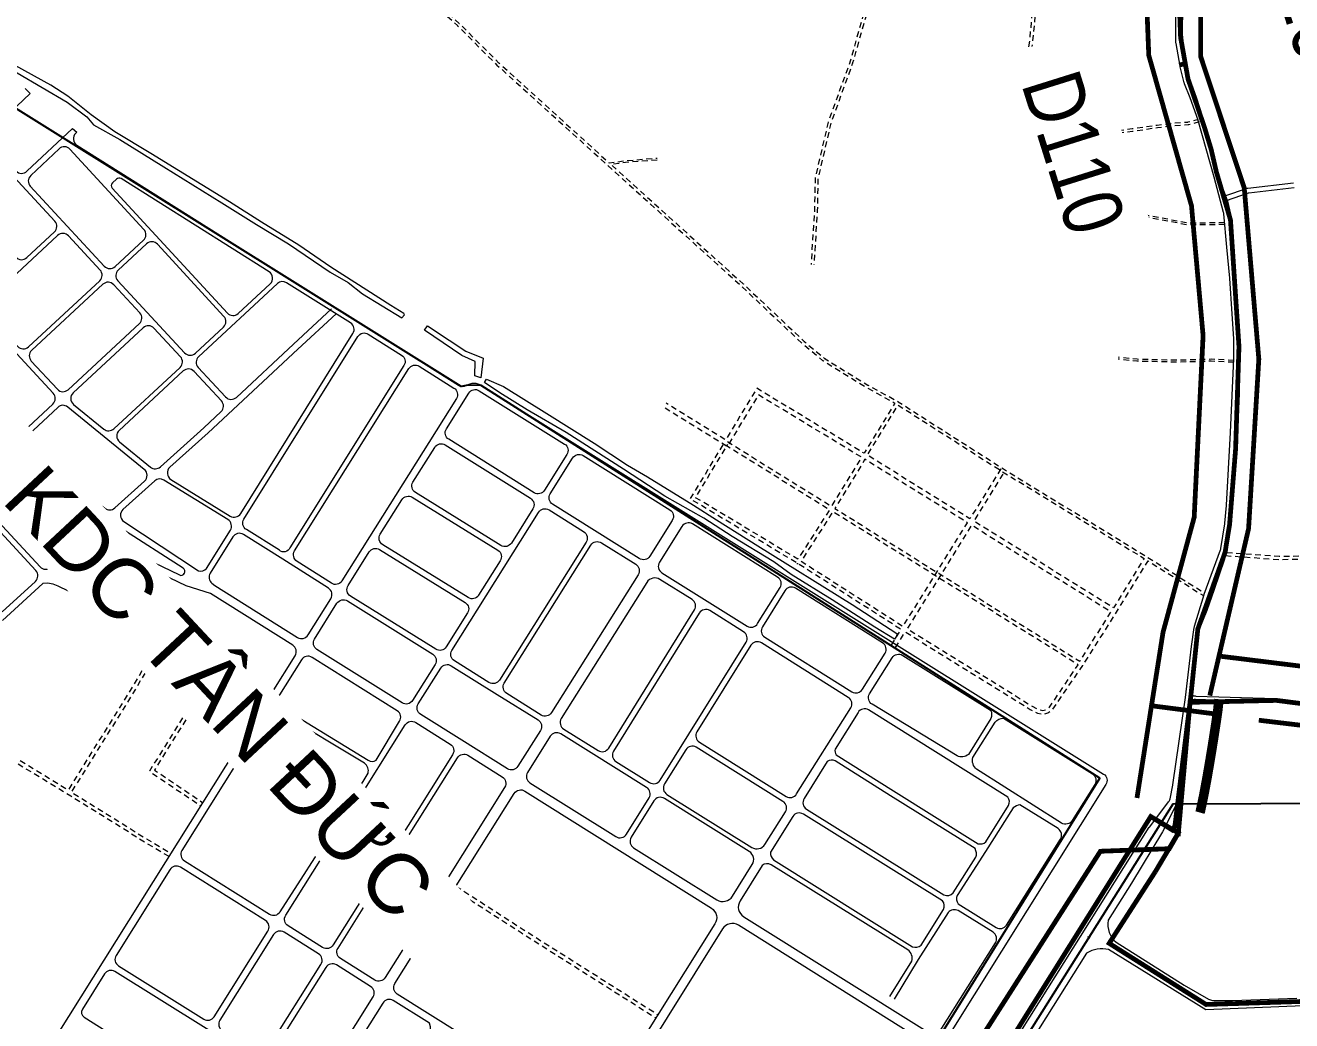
# Model space of a CAD drawing. Header units: metres. Extents: x 556238 to 587446, y 1177111 to 1219372.
# Drawn here: x 576896 to 578225, y 1194424 to 1195469 of the extents above; entities that cross this region are included whole.
import ezdxf

# ---------------------------------------------------------------- set-up
doc = ezdxf.new("R2010")
doc.units = ezdxf.units.M
doc.header["$MEASUREMENT"] = 0
doc.set_wipeout_variables(frame=1)
for name, pattern in [('ACAD_ISO03W100', [30, 12, -18]), ('CONTINOUS', [0]), ('DASHED2', [0.375, 0.25, -0.125]), ('HIDDEN2', [4.7625, 3.175, -1.5875]), ('Xr_Nen GT$0$MON', [10, 6, -4])]:
    doc.linetypes.add(name, pattern=pattern)
for name, color, linetype, lineweight in [('CNTV-TEXT', 40, 'Continuous', 20), ('Pipe _Existing_PHL', 4, 'HIDDEN2', 30), ('Pipe Existing', 1, 'ACAD_ISO03W100', 60), ('PMV_TEXT', 3, 'CONTINOUS', 25), ('Xr_Nen GT$0$DUONG BT-NEN BT', 38, 'Continuous', 0), ('Xr_Nen GT$0$DUONG NHUA', 38, 'Continuous', 0), ('Xr_Nen GT$0$DUONG_DA', 38, 'Xr_Nen GT$0$MON', 0), ('Xr_Nen GT$1$SONG_HO', 250, 'Continuous', 0)]:
    doc.layers.add(name, color=color, linetype=linetype, lineweight=lineweight)
doc.layers.add('VUNG CONG NGHIEP', color=8, linetype='Continuous')
doc.layers.add('VUNG DAN CU', color=8, linetype='Continuous')
doc.styles.add('ARIAL', font='arial.ttf')
doc.styles.add('VNI-Helve-Condense_G', font='Vhelvcn.ttf')
doc.linetypes.add('Xr_Nen GT$0$TAL_N_P', pattern='A,2,[130,ltypeshp.shx,S=1,R=0,X=0,Y=-1],4,[130,ltypeshp.shx,S=2,R=0,X=0,Y=-2],2', length=8)
doc.linetypes.add('Xr_Nen GT$0$TAL_N_T', pattern='A,2,[130,ltypeshp.shx,S=1,R=0,X=0,Y=1],4,[130,ltypeshp.shx,S=2,R=0,X=0,Y=2],2', length=8)

msp = doc.modelspace()

# ---------------------------------------------------------------- linework, layer by layer
at = {"layer": 'Pipe _Existing_PHL', "color": 5, "linetype": 'DASHED2', "ltscale": 500, "const_width": 5, "flags": 128}
for points in [[(578106.1083, 1196332.10746), (578030.53481, 1195806.77373), (578106.0203, 1195793.1152), (578135.61462, 1195767.52436), (578132.22833, 1195682.87684), (578116.43999, 1195579.05744), (578129.23947, 1195528.02724), (578129.23947, 1195436.21847), (578174.98816, 1195298.22778), (578190.29749, 1195118.49167), (578179.54141, 1194940.49196), (578138.82411, 1194765.1787)], [(578043.25223, 1196318.83006), (577972.68488, 1195813.259), (577978.53922, 1195778.11584), (578000.13431, 1195748.17265), (578079.66271, 1195738.36748), (578058.22851, 1195573.15804), (578071.82402, 1195512.40756), (578074.76663, 1195437.48347), (578119.6254, 1195279.46236), (578131.79071, 1195143.15539), (578122.43054, 1194952.325), (578089.75798, 1194831.76146), (578062.37266, 1194657.69466)], [(578106.61129, 1195427.20963), (578114.42567, 1195428.98178)], [(578106.61129, 1195427.20963), (578114.42567, 1195428.98178)], [(578106.61129, 1195427.20963), (578114.42567, 1195428.98178)], [(578190.24399, 1194739.34999), (578686.31866, 1194680.1022), (578754.24059, 1194652.38308), (578781.2963, 1194671.03435), (578812.94781, 1194789.85284), (578798.77234, 1194834.06039), (578782.38068, 1195252.83952)], [(578150.9385, 1194806.41074), (578726.33547, 1194735.43922), (578745.98218, 1194787.97809), (578717.52556, 1195210.63333)], [(578079.04232, 1194754.36042), (578146.61987, 1194745.66754)]]:
    msp.add_lwpolyline(points, dxfattribs=at)
at = {"layer": 'Pipe _Existing_PHL', "color": 5, "linetype": 'DASHED2', "ltscale": 500, "const_width": 10, "flags": 128}
msp.add_lwpolyline([(578148.47558, 1194761.37172), (578147.33955, 1194750.79217, -0.008337829), (578147.20945, 1194749.76657), (578145.24806, 1194736.13006, -0.002536863), (578145.2017, 1194735.81893), (578142.50289, 1194718.31773, -0.0020923515), (578142.46228, 1194718.06148), (578139.28864, 1194698.56577, -0.0023797866), (578139.23985, 1194698.27474), (578135.85395, 1194678.65472, -0.0034004914), (578135.77942, 1194678.2397), (578132.44385, 1194660.36555, -0.0061030108), (578132.29596, 1194659.6234), (578129.27329, 1194645.36531, -0.0157915507), (578128.80703, 1194643.46398), (578128.51163, 1194642.4051)], format="xyb", dxfattribs=at)
at = {"layer": 'Pipe Existing', "color": 1, "linetype": 'DASHED2', "ltscale": 500, "const_width": 5, "flags": 128}
for points in [[(577471.87011, 1191980.36729), (577488.08358, 1192138.97426), (577493.85544, 1192684.51426), (577519.01692, 1192926.58629), (577498.53248, 1192980.64128), (577582.67735, 1193828.22084), (577550.96875, 1193862.53903), (577536.99316, 1193938.24526), (577578.60598, 1193992.83889), (577653.19531, 1194021.66093), (578023.99976, 1194601.77539), (578096.34737, 1194604.44359), (578106.94758, 1194622.87783)], [(578106.94758, 1194622.87783), (578081.69528, 1194580.39884)], [(578081.69528, 1194580.39884), (578033.20726, 1194505.1218), (578134.90073, 1194440.91689), (578469.63441, 1194451.39946), (578894.82543, 1194469.19301), (579340.99873, 1194493.18027)]]:
    msp.add_lwpolyline(points, dxfattribs=at)
at = {"layer": 'VUNG CONG NGHIEP', "ltscale": 5}
msp.add_polyline3d([(582420.03026, 1193738.83439, 0), (582308.72901, 1193229.96251, 0), (581999.88899, 1193225.33083, 0), (581735.56861, 1193213.36488, 0), (581348.89422, 1193193.96371, 0), (580850.30903, 1193176.96013, 0), (580450.98959, 1193156.54806, 0), (580051.23884, 1193138.11147, 0), (577907.20261, 1193065.23337, 0), (577560.03087, 1193109.667, 0), (577628.46521, 1193854.00833, 0), (577667.52975, 1193964.30377, 0), (578100.5298, 1194651.68227, 0), (579296.4656, 1194655.99136, 0), (579787.13401, 1194716.85365, 0), (580352.57548, 1194870.63588, 0), (580941.1956, 1194483.72204, 0), (582420.03026, 1193738.83439, 0)], close=True, dxfattribs=at)
at = {"layer": 'VUNG DAN CU', "ltscale": 5}
msp.add_polyline3d([(575859.78275, 1195363.2068, 0), (576596.0369, 1194538.8669, 0), (577574.96996, 1193954.25387, 0), (578023.52633, 1194678.64161, 0), (577374.01268, 1195090.68031, 0), (577360.07397, 1195091.03244, 0), (577353.17085, 1195089.56552, 0), (576578.46369, 1195573.64789, 0), (576274.87123, 1195747.57362, 0), (575859.78275, 1195363.2068, 0)], close=True, dxfattribs=at)
at = {"layer": 'Xr_Nen GT$0$DUONG BT-NEN BT', "flags": 128}
for points in [[(578154.76343, 1195289.85601), (578178.41205, 1195297.88922, -0.0530275697), (578178.82474, 1195297.98216), (578226.67426, 1195303.53588, 0.0045150759)], [(578156.37163, 1195285.1217), (578179.51674, 1195292.98387, -0.0530275697), (578179.92943, 1195293.07681), (578227.29557, 1195298.57443, 0.0045150759)]]:
    msp.add_lwpolyline(points, format="xyb", dxfattribs=at)
at = {"layer": 'Xr_Nen GT$0$DUONG NHUA', "flags": 128}
for points in [[(577923.16607, 1194385.27309), (578075.32982, 1194626.9397, -0.0224572453), (578075.73943, 1194627.52972), (578095.5704, 1194653.52181, 0.1146231873), (578097.05819, 1194656.82235), (578099.90922, 1194671.23865, 0.0127589765), (578099.97818, 1194671.64101), (578113.26438, 1194763.13138, 0.0062885567), (578113.2908, 1194763.33087), (578119.66282, 1194816.59823, -0.0050890463), (578119.68381, 1194816.75972), (578122.48857, 1194836.74746, -0.0390903206), (578122.75815, 1194837.967), (578132.90202, 1194871.26639, -0.0141492402), (578133.04613, 1194871.69553), (578150.10165, 1194918.08941, 0.0500807898), (578150.50057, 1194919.63742), (578154.49394, 1194945.68389, 0.0131358828), (578154.5467, 1194946.10085), (578156.41036, 1194964.75181, 0.0111259781), (578156.43786, 1194965.10673), (578160.63872, 1195041.28389, 0.0026302908), (578160.64291, 1195041.36796), (578164.11413, 1195119.20043, 0.0110452722), (578164.12207, 1195119.55375), (578164.12978, 1195139.34452, 0.0184566353), (578164.10822, 1195139.93454), (578162.18359, 1195166.09839, -0.0017414288), (578162.1797, 1195166.15398), (578159.71017, 1195203.25577, 0.0071760557), (578159.69164, 1195203.48464), (578156.58344, 1195236.04659, -0.001739895), (578156.57834, 1195236.10203), (578153.48502, 1195271.08001, 0.04356599), (578153.24236, 1195272.45016), (578143.30991, 1195309.43553, 0.002704225), (578143.28701, 1195309.51898), (578126.61995, 1195369.00548, 0.0175046533), (578126.4501, 1195369.53908), (578118.15017, 1195392.76676, 0.0073419991), (578118.06787, 1195392.98681), (578112.32943, 1195407.67038, -0.0306244963), (578112.02952, 1195408.60238), (578107.70735, 1195425.52252, -0.0188858873), (578107.58004, 1195426.11309), (578103.38534, 1195449.89832, -0.043948286), (578103.26377, 1195451.29668), (578103.30699, 1195489.96845, 0.001091809)], [(576895.2429, 1195402.46214), (576900.70226, 1195397.40791), (576858.23919, 1195357.47321, 0.4120351743)], [(576885.79126, 1195316.05307, 0.4166722864), (576897.14578, 1195315.66773), (576945.00572, 1195360.76317), (576949.48321, 1195356.73817), (576948.38454, 1195355.70297, 0.4905705208), (576949.61025, 1195343.10932), (577350.12569, 1195091.09974, 0.2843128332), (577358.54303, 1195091.03563, -0.2835027687), (577374.28744, 1195090.93932), (578027.25853, 1194682.80933, -0.4146554218), (578029.79585, 1194671.77506), (577864.37144, 1194407.99705, 0.4144045816)], [(577221.62511, 1195166.00784), (577181.59338, 1195129.00455), (577087.4774, 1195041.21299), (577047.18566, 1195004.91317, 0.5001880606), (577048.33797, 1194992.16225), (577110.5528, 1194953.75431, 0.4129222014), (577121.54396, 1194956.32918), (577239.43703, 1195145.42629, 0.4130022323), (577236.90881, 1195156.42986), (577169.79634, 1195198.65791, 0.3395750127), (577160.0956, 1195197.75223), (577077.38174, 1195121.03446, 0.41405918), (577076.95368, 1195109.73183), (577105.67279, 1195078.73534, 0.4151995768), (577116.998, 1195078.32252), (577176.83022, 1195134.13413), (577216.87361, 1195171.1482)], [(576871.12939, 1194853.19517), (576906.04597, 1194885.13993, 0.4161552731), (576906.51243, 1194896.48147), (576836.3913, 1194972.11374, 0.4108474624), (576825.15353, 1194972.60341), (576795.84557, 1194946.05156, 0.4180298085), (576795.35843, 1194934.67491), (576871.12939, 1194853.19517)], [(576984.99066, 1194931.63035, 0.4512621062), (576986.61392, 1194925.8555), (577057.19234, 1194891.85178, 0.3924725967), (577062.39227, 1194893.45478), (577062.43654, 1194893.53143, 0.3996374623), (577061.14403, 1194898.89141), (576995.86342, 1194941.08382, 0.4142135624), (576990.33274, 1194939.89568), (576984.99066, 1194931.63035)], [(576653.56124, 1194541.70647), (576904.20546, 1194384.4722, 0.4142801078), (576915.23463, 1194386.99935), (577144.78868, 1194753.11191, 0.3382270413), (577140.7562, 1194763.37069), (577089.73461, 1194794.19657), (577034.47025, 1194828.06134), (576983.44101, 1194854.16107), (576929.84725, 1194880.05975), (576924.55559, 1194882.30193), (576918.6225, 1194883.34293), (576914.04636, 1194882.97183), (576871.46947, 1194844.01874)], [(577908.70399, 1194749.83451, -0.2281596366), (577909.02562, 1194741.226), (577885.48678, 1194703.48226, -0.3059020836), (577873.54288, 1194702.0609), (577784.30148, 1194756.04011, -0.4140671735), (577781.76521, 1194767.06297), (577805.45708, 1194804.93681, -0.4141058643), (577816.47956, 1194807.47804), (577908.70399, 1194749.83451)], [(578288.17013, 1194749.04643), (578207.96799, 1194758.30358), (578123.84736, 1194761.03891, 0.3272789871), (578118.79292, 1194758.62614), (578108.79786, 1194683.96711), (578106.76093, 1194665.11228), (578104.28743, 1194652.02814), (578089.24424, 1194622.01696), (578056.51459, 1194568.10813), (578032.03998, 1194529.33316, 0.261674327), (578040.46819, 1194506.16064), (578111.92796, 1194461.24095), (578137.40239, 1194446.38701), (578141.5989, 1194445.18949), (578162.58144, 1194445.18949), (578230.29306, 1194447.58493)], [(578120.66989, 1194767.20757, 0.3678751052), (578122.49948, 1194764.80878, -0.0509630165), (578124.21298, 1194764.72897), (578208.2407, 1194761.99666), (578288.57207, 1194752.7246, -0.0070677689)], [(577237.12553, 1194643.43057), (577294.23384, 1194734.47126, -0.4144428126), (577305.26728, 1194736.99384), (577341.51762, 1194714.21504, -0.4140535898), (577344.03723, 1194703.18863), (577286.1032, 1194610.88011, -0.2598057978), (577275.82056, 1194610.79923), (577239.9462, 1194633.09533, -0.3506016907), (577237.12553, 1194643.43057)], [(577289.91276, 1194605.66312), (577349.11285, 1194699.98892, -0.414373553), (577360.14528, 1194702.5099), (577396.1284, 1194679.89902, -0.4140535898), (577398.648, 1194668.87261), (577339.62833, 1194574.83427, -0.1969342085), (577330.88948, 1194576.72315), (577293.81913, 1194599.07048, -0.3158665178), (577289.91276, 1194605.66312)], [(577745.52191, 1194696.68648, 0.3064044188), (577737.2445, 1194695.89208), (577712.95456, 1194657.06216, 0.4144487653), (577715.49967, 1194646.03378), (577859.78349, 1194555.93861, 0.3514930107), (577869.50414, 1194558.05282), (577893.37828, 1194595.40689, 0.1648807467), (577892.64983, 1194604.63191), (577803.75035, 1194660.12809), (577745.52191, 1194696.68648)], [(577873.77352, 1194555.44834, 0.2993852907), (577874.84578, 1194546.53326), (577914.52045, 1194521.7592, 0.4126127926), (577925.51119, 1194524.30942), (577982.06503, 1194614.48754, 0.4144012666), (577979.5336, 1194625.51813), (577939.51519, 1194650.57935, 0.140570667), (577932.53263, 1194647.37776), (577903.22804, 1194601.53361), (577873.77352, 1194555.44834)], [(577225.64581, 1194625.12988, -0.3671608821), (577237.92892, 1194627.09773), (577272.57787, 1194605.85287, -0.2286230615), (577275.5282, 1194594.03054), (577218.61944, 1194503.35561, -0.4139317134), (577207.59723, 1194500.82822), (577171.35984, 1194523.5227, -0.4144262055), (577168.82901, 1194534.55392), (577225.64581, 1194625.12988)], [(577281.63735, 1194592.47759, -0.3801293843), (577290.60809, 1194594.22986), (577327.97085, 1194571.22447, -0.3374794515), (577331.18268, 1194561.37749), (577273.28194, 1194469.12201, -0.4139317134), (577262.25973, 1194466.59462), (577226.24254, 1194489.15119, -0.4144954675), (577223.71271, 1194500.18401), (577281.63735, 1194592.47759)], [(577803.03938, 1194449.27268), (577826.0814, 1194486.40365, 0.3123841899), (577821.95533, 1194498.18394), (577678.27324, 1194587.52067, 0.3298515789), (577668.93904, 1194586.69888), (577645.74159, 1194549.61542, 0.4140704878), (577649.54612, 1194533.08106), (577844.86715, 1194410.76582, 0.4140225689), (577855.89059, 1194413.29568), (577913.82244, 1194505.67109, 0.4158161462), (577911.25823, 1194516.7221), (577874.64682, 1194539.54607, 0.3250176278), (577864.12132, 1194537.4844), (577832.58654, 1194488.05105), (577807.448, 1194446.37272)], [(577255.53112, 1194317.54367), (577260.53984, 1194318.54877), (577264.83636, 1194321.57074), (577264.83636, 1194321.57074), (577291.26557, 1194365.26676), (577319.20531, 1194410.23004), (577320.79867, 1194414.28569), (577320.75048, 1194417.51022), (577319.58689, 1194421.25283), (577281.72435, 1194444.96509, 0.4139317134), (577270.70214, 1194442.4377), (577214.38873, 1194352.71135, 0.4147524982), (577216.9245, 1194341.6748), (577255.53112, 1194317.54367)]]:
    msp.add_lwpolyline(points, format="xyb", dxfattribs=at)
for points in [[(578110.12739, 1195489.935), (578109.83397, 1195459.31627), (578111.66508, 1195442.52128), (578114.37956, 1195427.77149), (578117.67709, 1195413.25066), (578124.64502, 1195393.45637), (578134.25379, 1195363.15791), (578141.95076, 1195337.21493), (578147.0849, 1195314.85744), (578152.80586, 1195296.6681), (578157.2355, 1195284.47311), (578161.81807, 1195264.75467), (578163.44874, 1195239.28026), (578165.57373, 1195203.23148), (578168.40164, 1195169.56559), (578171.03904, 1195131.10482), (578170.16431, 1195104.57301), (578169.65332, 1195082.27335), (578167.78493, 1195042.15987), (578166.2562, 1195009.9386), (578163.36441, 1194972.62015), (578160.64505, 1194944.51177), (578157.29104, 1194922.44332), (578156.6048, 1194915.49198), (578155.38767, 1194912.18119), (578154.02372, 1194907.48706), (578143.25954, 1194876.68723), (578135.58224, 1194854.61833), (578127.87553, 1194835.56876), (578123.50315, 1194801.55315), (578120.66656, 1194767.08326)], [(578013.39069, 1194510.53801), (578010.93071, 1194512.06547)]]:
    msp.add_lwpolyline(points, dxfattribs=at)
for points in [[(576812.47608, 1195304.47261), (576885.61685, 1195225.43901, 0.4145397259), (576896.92862, 1195225.00727), (576926.04579, 1195252.01368, 0.41405918), (576926.47385, 1195263.3163), (576853.44621, 1195342.1349, 0.4126360418), (576842.17243, 1195342.59527), (576812.94212, 1195315.80388, 0.4156209278)], [(576900.744, 1195299.91462), (576978.36426, 1195216.1392, 0.4143679616), (576989.67285, 1195215.71091), (577019.48792, 1195243.36464, 0.4132049727), (577019.93182, 1195254.65011), (576942.33752, 1195338.88916, 0.4175285953), (576930.96717, 1195339.29166), (576901.12613, 1195311.1743, 0.4117591056)], [(576986.82467, 1195297.97243), (577107.61188, 1195166.84167, 0.4152228718), (577118.9363, 1195166.39623), (577152.57701, 1195197.59827, 0.4930108288), (577151.39724, 1195210.23486), (576996.06566, 1195307.97153, 0.3409017763), (576991.20137, 1195307.50572), (576987.0327, 1195303.6022, 0.4118135196)], [(576754.31948, 1195262.07256), (576719.40731, 1195230.07338, 0.4160074664), (576718.94843, 1195218.73438), (576882.20894, 1195042.78609, 0.4156107543), (576893.54264, 1195042.38921), (576924.45856, 1195071.3513, 0.412417703), (576924.86098, 1195082.62307), (576758.68555, 1195262.20468, 0.2925568617)], [(576929.43783, 1195248.34024), (576854.71165, 1195179.0311, 0.4138730806), (576854.28013, 1195167.73221), (576887.48184, 1195131.85195, 0.4145541261), (576898.79388, 1195131.41993), (576973.54284, 1195200.7502, 0.41405918), (576973.9709, 1195212.05282), (576940.74642, 1195247.91195, 0.4143679616)], [(577022.83504, 1195239.64953), (576993.06489, 1195212.03748, 0.41405918), (576992.63683, 1195200.73485), (577062.68111, 1195125.13618, 0.4143679616), (577073.98969, 1195124.70789), (577103.53938, 1195152.11547, 0.4132049727), (577103.98328, 1195163.40095), (577034.15946, 1195239.2041, 0.4152228718)], [(576976.93488, 1195197.07676), (576902.17614, 1195127.73742, 0.4138730806), (576901.74462, 1195116.43853), (576929.17311, 1195086.79725, 0.414553846), (576940.48514, 1195086.36522), (577015.26277, 1195155.72194, 0.41405946), (577015.69084, 1195167.02457), (576988.24347, 1195196.64847, 0.4143679616)], [(577019.21978, 1195151.42494), (576945.69362, 1195083.06812, 0.4550652413), (576946.08322, 1195071.01056), (576977.93591, 1195045.02098, 0.3741742628), (576988.4337, 1195045.35402), (577057.85969, 1195109.74718, 0.41405918), (577058.28775, 1195121.0498), (577030.53524, 1195151.00304, 0.4147118187)], [(577292.95669, 1195111.73382), (577173.17606, 1194920.3853, -0.5125510641), (577162.15901, 1194917.84363), (577127.52214, 1194939.46378, -0.4140571081), (577124.9695, 1194950.48266), (577244.4804, 1195142.17472, -0.4154259309), (577255.52959, 1195144.71342), (577290.43618, 1195122.74973, -0.4135346536)], [(576752.38204, 1195071.5507), (576911.01144, 1194900.45389, 0.4122745139), (576922.27809, 1194899.99051), (576953.2812, 1194928.35488, 0.4156247678), (576953.75749, 1194939.6858), (576795.27521, 1195111.2454, 0.4144741544), (576783.96514, 1195111.6885), (576752.81491, 1195082.86132, 0.4144828959)], [(577037.23538, 1195005.38555), (577082.76774, 1195046.39247), (577100.91043, 1195063.316, 0.4132282349), (577101.32187, 1195074.60316), (577072.56031, 1195105.64545, 0.4143679616), (577061.25173, 1195106.07374), (576993.9818, 1195043.68033, 0.4554194866), (576994.36452, 1195031.61638), (577026.82412, 1195005.1316, 0.3700034167)], [(577309.05685, 1195111.03336), (577345.42959, 1195088.14716, -0.4137496509), (577347.94698, 1195077.12627), (577227.85137, 1194885.58745, -0.4165259362), (577216.77041, 1194883.09307), (577180.68138, 1194906.11962, -0.4116902456), (577178.20348, 1194917.10853), (577298.01537, 1195108.507, -0.4148927972)], [(577337.44855, 1195045.32279), (577360.93846, 1195082.78652, -0.4137993518), (577371.9565, 1195085.32064), (577461.48993, 1195029.35908, -0.4146866403), (577464.02679, 1195018.32409), (577440.48069, 1194980.78747, -0.4139946791), (577429.45762, 1194978.25839), (577339.98038, 1195034.29283, -0.414373744)], [(576929.49744, 1195067.85021), (576898.77035, 1195039.06502, 0.4539070049), (576899.18192, 1195027.0284), (576978.90437, 1194961.97501, 0.3700150172), (576989.31588, 1194962.22874), (577020.69397, 1194990.48818, 0.4598503738), (577020.39779, 1195002.63122), (576940.02434, 1195068.21037, 0.3755921565)], [(577394.74512, 1194922.84356), (577304.99221, 1194978.41367, -0.4158725503), (577302.42566, 1194989.46525), (577325.23051, 1195025.83639, -0.4140533989), (577336.25443, 1195028.36684), (577425.72776, 1194972.33484, -0.4144324795), (577428.25874, 1194961.30353), (577405.73346, 1194925.39427, -0.4124978606)], [(576898.88842, 1195007.44352), (576954.83485, 1194946.80474, 0.4001582646), (576960.34226, 1194946.44991), (576969.27047, 1194953.92356, 0.4740271936), (576969.19951, 1194960.11603), (576903.67659, 1195012.4579, 0.3837203949), (576901.00543, 1195012.30076), (576898.93548, 1195010.20521, 0.4006948747)], [(577480.99361, 1195017.1686), (577572.05781, 1194960.25026, -0.4147559152), (577574.59366, 1194949.21366), (577550.97855, 1194911.58679, -0.4139254415), (577539.95649, 1194909.05931), (577448.9507, 1194966.051, -0.4144324795), (577446.41972, 1194977.08231), (577469.97642, 1195014.63583, -0.4137406426)], [(577031.31775, 1194990.61737), (576998.02115, 1194960.61965, 0.4906672996), (576998.9673, 1194948.00039), (577077.43152, 1194896.18251, 0.284105549), (577085.61912, 1194898.70677), (577110.69824, 1194938.93296, 0.4155061036), (577108.11198, 1194949.9727), (577040.87495, 1194991.48106, 0.3331661893)], [(577394.04269, 1194906.75714), (577371.363, 1194870.60172, -0.4125734485), (577360.3729, 1194868.0521), (577270.64551, 1194923.63849, -0.4157967859), (577268.08071, 1194934.68898), (577290.73864, 1194970.8258, -0.4125565183), (577301.72784, 1194973.37787), (577391.47699, 1194917.81008, -0.4159313482)], [(577382.18629, 1194778.98834), (577345.85373, 1194801.67722, -0.4148040734), (577343.31416, 1194812.71391), (577434.19777, 1194957.59837, -0.4139946791), (577445.22084, 1194960.12745), (577481.55879, 1194937.37109, -0.4145017419), (577484.08876, 1194926.33817), (577393.19975, 1194781.5212, -0.4135540784)], [(577685.1738, 1194889.54877), (577595.80143, 1194945.40966, 0.4136714175), (577584.78525, 1194942.8785), (577561.15722, 1194905.23105, 0.4145017419), (577563.68719, 1194894.19814), (577653.13408, 1194838.1827, 0.4148808831), (577664.16998, 1194840.73231), (577687.72349, 1194878.5343, 0.4138005581)], [(577113.3303, 1194931.81372), (577089.55139, 1194893.67303, 0.3783750418), (577091.30119, 1194883.22694), (577094.32216, 1194880.77711), (577181.26158, 1194826.33333, 0.4140500846), (577192.28542, 1194828.86382), (577216.16418, 1194866.94772, 0.4119049633), (577213.6894, 1194877.94161), (577165.78656, 1194908.50595, 0.0024769146), (577165.71953, 1194908.54825), (577124.35506, 1194934.36773, 0.414370034)], [(577143.1262, 1194766.63923, 0.3329189339), (577154.45459, 1194768.52795), (577178.65046, 1194807.1176, 0.4139256325), (577176.129, 1194818.14105), (577089.87993, 1194872.33776), (577064.38528, 1194880.61627), (576968.71654, 1194926.21825, 0.3054470556), (576959.87419, 1194924.89916), (576930.31775, 1194897.85832), (576929.58933, 1194892.51768), (576930.39367, 1194888.39887), (576932.80111, 1194885.04268), (576986.00668, 1194858.7255), (577058.69984, 1194818.91744), (577111.66617, 1194786.13415)], [(577267.38467, 1194918.60053), (577357.10831, 1194863.01646, -0.4158555806), (577359.67225, 1194851.96462), (577337.35963, 1194816.39436, -0.4136232978), (577326.34516, 1194813.8599), (577236.82979, 1194869.76029, -0.4147453225), (577234.28936, 1194880.79562), (577256.39372, 1194916.04955, -0.4126321093)], [(577436.89301, 1194744.82519), (577400.84668, 1194767.33533, -0.414873354), (577398.30811, 1194778.37363), (577489.18227, 1194923.16697, -0.4139254415), (577500.20434, 1194925.69445), (577536.22202, 1194903.13865, -0.4145017419), (577538.75199, 1194892.10573), (577447.90648, 1194747.35805, -0.4135540784)], [(577595.37871, 1194866.09222), (577561.64611, 1194887.21701, 0.4139254415), (577547.86853, 1194884.05765), (577458.13067, 1194741.07485, 0.4152109531), (577460.67706, 1194730.03168), (577496.83513, 1194707.50961, 0.4145876751), (577507.8606, 1194710.07912), (577597.92852, 1194855.09107, 0.4131310246)], [(577692.79947, 1194875.33502), (577669.23587, 1194837.51683, 0.4135465564), (577671.77968, 1194826.50604), (577763.13035, 1194769.29837, 0.4138407307), (577774.15118, 1194771.82389), (577797.89868, 1194809.63741, 0.4148406809), (577795.36406, 1194820.67597), (577703.82949, 1194877.88831, 0.4146266874)], [(577325.66904, 1194797.75751), (577302.05892, 1194760.11883, -0.413991365), (577291.03593, 1194757.5897), (577201.60232, 1194813.59541, -0.414377059), (577199.07042, 1194824.62541), (577222.60251, 1194862.15643, -0.4136820021), (577233.61783, 1194864.69225), (577323.12946, 1194808.79421, -0.4148040734)], [(577602.98249, 1194851.85626), (577512.94267, 1194706.88954, 0.4138395486), (577515.50889, 1194695.87813), (577550.79559, 1194673.89882, 0.4141718375), (577561.81507, 1194676.45869), (577652.007, 1194821.21143, 0.4135465564), (577649.46319, 1194832.22222), (577614.02438, 1194854.41551, 0.4152969295)], [(577657.07289, 1194817.99596), (577600.52943, 1194727.24704, 0.4139280078), (577603.08207, 1194716.23072), (577694.11611, 1194659.38632, 0.4134593028), (577705.1281, 1194661.91737), (577761.91898, 1194752.34637, 0.4145864924), (577759.39024, 1194763.38124), (577668.10879, 1194820.54556, 0.4148808831)], [(577163.31178, 1194753.69682), (577255.53103, 1194697.29989, 0.3211537328), (577263.69461, 1194697.57689), (577288.31351, 1194738.20623, 0.4139843493), (577285.7929, 1194749.23104), (577196.45009, 1194805.37179, 0.4145015509), (577185.4158, 1194802.84785), (577160.48489, 1194763.0859, 0.279373825)], [(577436.21148, 1194728.72396), (577412.50537, 1194690.95209, -0.4139221276), (577401.48338, 1194688.42456), (577353.59326, 1194718.41463), (577310.52914, 1194745.38253, -0.4144357946), (577307.99809, 1194756.41389), (577331.62357, 1194794.07706, -0.4136232978), (577342.63804, 1194796.61153), (577390.85626, 1194766.50031), (577433.67291, 1194739.76225, -0.414873354)], [(577251.54885, 1194694.14941), (577162.83513, 1194747.35218, 0.3232161937), (577151.48399, 1194748.73048), (577126.90158, 1194709.52434, 0.2062546721), (577128.75527, 1194701.68287), (577219.37628, 1194644.34191, 0.3489835081), (577231.78051, 1194644.90806), (577255.22422, 1194683.59796, 0.3123556932)], [(577746.71524, 1194703.0218), (577806.93419, 1194665.21368), (577895.8271, 1194609.7216, 0.2628572547), (577903.72156, 1194611.5892), (577927.6866, 1194649.93316, 0.2727439405), (577926.78356, 1194658.55245), (577780.59594, 1194750.10133, 0.4143599664), (577769.56757, 1194747.5638), (577745.5151, 1194709.11349, 0.1925648288)], [(577922.24522, 1194741.37076), (578015.59088, 1194683.02643, -0.4146554217), (578018.12819, 1194671.99216), (577994.28491, 1194633.97278, -0.4140258831), (577983.26139, 1194631.44298), (577894.10287, 1194687.99486, -0.283210105), (577889.92715, 1194700.09313), (577913.60373, 1194737.21574, -0.2956675263), (577922.24522, 1194741.37076)], [(577547.62071, 1194668.80764), (577457.44128, 1194724.97843, 0.4132168746), (577446.43563, 1194722.44069), (577422.68421, 1194684.59662, 0.4145050572), (577425.21425, 1194673.56366), (577515.38185, 1194617.0983, 0.4148775669), (577526.41768, 1194619.64795), (577550.18094, 1194657.78659, 0.4142552885)], [(577568.96513, 1194661.48247), (577658.08446, 1194605.77271, 0.4136033363), (577671.85363, 1194608.93392), (577693.32619, 1194643.125, 0.415183105), (577690.78364, 1194654.16851), (577599.77486, 1194710.90443, 0.414284398), (577588.75278, 1194708.34619), (577566.41583, 1194672.49671, 0.4137839413)], [(577118.58721, 1194696.26387), (577059.94808, 1194602.74113, 0.4143674702), (577062.47976, 1194591.71127), (577151.86703, 1194535.7305, 0.4140009513), (577162.89024, 1194538.2595), (577221.29759, 1194629.16839, 0.3374396056), (577218.36822, 1194638.86236), (577126.09135, 1194697.51458, 0.1885938674)], [(577283.46029, 1194462.76576), (577408.8039, 1194662.48059, -0.414373553), (577419.83633, 1194665.00156), (577615.63182, 1194541.96866, -0.4141383134), (577619.40938, 1194525.42611), (577496.32349, 1194329.43454, -0.4138470022), (577485.30252, 1194326.90911), (577285.99012, 1194451.73293, -0.4144954675)], [(577555.31051, 1194654.67332), (577531.4837, 1194616.43269, 0.4135498694), (577534.02758, 1194605.42185), (577621.20919, 1194550.8264, 0.413837417), (577637.74032, 1194554.61476), (577658.55774, 1194587.76266, 0.4148240519), (577655.38994, 1194601.56055), (577566.34091, 1194657.22637, 0.414643314)], [(577858.37303, 1194549.69134), (577712.21039, 1194640.81082, 0.413763701), (577701.19584, 1194638.26465), (577677.75522, 1194600.79245, 0.2538620903), (577680.81399, 1194592.76578), (577826.6414, 1194501.38408, 0.2207900991), (577835.82894, 1194503.07372), (577835.82894, 1194503.07372), (577859.26875, 1194540.67297, 0.2763741365)], [(576993.33938, 1194481.42702), (577082.75368, 1194425.53847, 0.4137440573), (577093.77095, 1194428.07119), (577150.1369, 1194517.92842, 0.4144262055), (577147.60607, 1194528.95964), (577058.22288, 1194584.93786, 0.4140596713), (577047.19881, 1194582.4075), (576990.80174, 1194492.4606, 0.4146244775)], [(577752.7137, 1194248.77463), (577841.61239, 1194390.52832, 0.4139531463), (577839.09133, 1194401.5524), (577643.99316, 1194524.14712, 0.4148082156), (577627.43506, 1194520.35057), (577540.09962, 1194380.736, 0.4153265128), (577542.66507, 1194369.69496), (577741.71936, 1194246.22664, 0.4127677007)], [(577156.07567, 1194514.22284), (577099.72044, 1194424.3827, 0.4146832234), (577102.25722, 1194413.34776), (577138.48848, 1194390.70136, 0.4136748319), (577149.50474, 1194393.23247), (577205.86129, 1194483.02755, 0.4144954676), (577203.33147, 1194494.06038), (577167.09888, 1194516.75184, 0.4140009513)], [(578009.3477, 1194494.84618), (577888.99659, 1194303.39589, 0.4158372442), (577895.37873, 1194275.76076), (578060.32081, 1194173.34403, 0.1509293601), (578071.7413, 1194170.35399), (578460.68259, 1194187.2957, 0.4137499891), (578479.79465, 1194208.11547), (578470.51854, 1194429.11925, 0.4139359759), (578449.71636, 1194448.26373), (578134.50847, 1194435.3329), (578032.6346, 1194498.58897, 0.1884855551)], [(577210.95456, 1194479.85595), (577154.60826, 1194390.07721, 0.4147524981), (577157.14404, 1194379.04067), (577193.18106, 1194356.51567, 0.4136748319), (577204.19732, 1194359.04679), (577260.52379, 1194448.79395, 0.4144954675), (577257.99397, 1194459.82677), (577221.97677, 1194482.38334, 0.4139317134)], [(576957.22588, 1194427.64311), (577105.3894, 1194334.2507, 0.4147846179), (577113.67085, 1194336.13694), (577137.27816, 1194373.75139, 0.4147524981), (577134.74238, 1194384.78793), (576989.60181, 1194475.50827, 0.4138027666), (576978.58369, 1194472.9742), (576955.34191, 1194435.90621, 0.4135148171)]]:
    msp.add_lwpolyline(points, format="xyb", close=True, dxfattribs=at)
at = {"layer": 'Xr_Nen GT$0$DUONG_DA', "flags": 128}
for points in [[(578007.40329, 1195786.26923), (578003.70791, 1195778.61513, 0.0849197739), (578003.42796, 1195777.64289), (578000.14599, 1195748.17727, -0.0011386013), (578000.14445, 1195748.1637), (577995.72541, 1195710.06728, -0.0285702482), (577995.66658, 1195709.72981), (577992.99973, 1195698.32612, 0.2927220935), (577994.0781, 1195695.27569), (578000.20956, 1195690.50268, -0.2564917734), (578001.35323, 1195687.85087), (577997.16021, 1195643.83773, -0.3682519965), (577994.36695, 1195641.12847), (577991.99712, 1195640.97552, -0.0069522023), (577991.9138, 1195640.97131), (577984.58495, 1195640.70265, -0.0248758184), (577984.28665, 1195640.70656), (577975.77125, 1195641.24238, 0.0067245837), (577975.69065, 1195641.24637), (577972.26757, 1195641.36946, 0.3806350164), (577969.19433, 1195638.82544), (577967.00693, 1195624.53929, 0.0104624444), (577966.99054, 1195624.41483), (577964.25127, 1195599.6321, -0.0025231892), (577964.24779, 1195599.60203), (577959.31189, 1195558.72811, -0.119779811), (577958.81456, 1195557.40122), (577957.69493, 1195548.89069, 0.021686895), (577957.67222, 1195548.63156), (577957.00354, 1195533.46946, 0.005649999), (577957.00132, 1195533.4017), (577955.97425, 1195485.57849, -0.0180179206), (577955.96182, 1195485.36271), (577952.85413, 1195452.23552, -0.015898546), (577952.83029, 1195452.04628), (577948.37263, 1195423.91016, 0.0026044277), (577948.3679, 1195423.87926), (577945.52282, 1195404.62578, 0.0193475415), (577945.4978, 1195404.39505), (577943.76571, 1195379.45106, -0.0544633708), (577943.65024, 1195378.80975), (577942.28452, 1195374.18196, 0.4224368337), (577944.39358, 1195370.43287), (577965.41903, 1195364.86278, 0.0001321018), (577965.42057, 1195364.86238), (577984.35354, 1195359.85734, 0.0368549338), (577984.78768, 1195359.7762), (578003.71968, 1195357.66433, -0.0144837736), (578003.89175, 1195357.64008), (578012.73204, 1195356.13148, 0.0522869318), (578013.35647, 1195356.09112), (578028.35535, 1195356.69043, 0.0225281235), (578028.62457, 1195356.71337), (578057.36015, 1195360.47115, 0.0031419547), (578057.3975, 1195360.47627), (578083.4821, 1195364.22138, -0.0060720806), (578083.55435, 1195364.23086), (578101.87294, 1195366.40835, -0.0111852047), (578102.00653, 1195366.42121), (578115.55112, 1195367.41954, 0.0500984887), (578116.14177, 1195367.52317), (578126.87013, 1195370.53627)], [(577778.37754, 1195689.40367), (577819.67791, 1195682.35364, -0.4078264298), (577822.14066, 1195678.95637), (577820.84792, 1195670.23862, 0.0046548372), (577820.83769, 1195670.16485), (577814.46781, 1195620.90421, -0.0606685397), (577814.22874, 1195619.96709), (577802.95383, 1195590.98152, 0.0252495418), (577802.82665, 1195590.59834), (577786.78996, 1195532.65277, 0.0203502953), (577786.71598, 1195532.33582), (577779.2635, 1195493.29208, -0.0282417082), (577779.15395, 1195492.85406), (577774.45239, 1195477.73788, 0.0065281922), (577774.42267, 1195477.63775), (577761.05002, 1195430.31999, -0.0180295498), (577760.96164, 1195430.04549), (577738.38533, 1195367.72215, 0.0294349098), (577738.25137, 1195367.27107), (577724.65918, 1195309.17736, 0.0522189843), (577724.55489, 1195308.35068), (577723.83814, 1195274.46565, -0.0106262247), (577723.83093, 1195274.2958), (577720.23687, 1195217.90831)], [(577234.92851, 1195629.63144), (577251.66576, 1195626.14975, 0.0178601837), (577252.22893, 1195626.05344), (577264.49542, 1195624.40404, -0.0362936441), (577265.63071, 1195624.16654), (577270.56514, 1195622.75418, -0.1636130391), (577274.76461, 1195619.86186), (577282.52983, 1195609.50429, -0.0912611077), (577283.81898, 1195606.91079), (577294.14812, 1195570.8929, 0.0036339064), (577294.18098, 1195570.78135), (577310.81996, 1195515.79026, 0.0192634582), (577311.021, 1195515.20777), (577316.28281, 1195501.67624, 0.1009777095), (577318.01467, 1195498.98697), (577332.48509, 1195484.16534, 0.011538406), (577332.74902, 1195483.9072), (577348.98719, 1195468.74225, -0.0083998862), (577349.18052, 1195468.55552), (577390.22617, 1195427.5561, 0.0121439655), (577390.50766, 1195427.28827), (577506.56848, 1195322.10736, 0.000440018), (577506.57892, 1195322.09792), (577647.09484, 1195195.20414, -0.0054489445), (577647.22296, 1195195.08588), (577710.76578, 1195135.13784, 0.015758174), (577711.1432, 1195134.80361), (577732.36672, 1195117.17012, 0.0352132493), (577733.2808, 1195116.51358), (577778.38463, 1195088.7064, 0.0123893421), (577778.72711, 1195088.50679), (577808.17205, 1195072.30914), (577775.94992, 1195019.64741), (577663.36236, 1195087.81369), (577630.5407, 1195033.66805), (577568.0868, 1195072.2951)], [(577235.53949, 1195632.56856), (577252.1718, 1195629.1087, 0.0178601837), (577252.73496, 1195629.01239), (577265.11132, 1195627.34822, -0.0362936441), (577266.24661, 1195627.11072), (577272.36041, 1195625.36079, -0.1636130391), (577276.55987, 1195622.46848), (577285.26138, 1195610.86206, -0.0912611077), (577286.55053, 1195608.26856), (577297.02587, 1195571.74085, 0.0036339064), (577297.05873, 1195571.62931), (577313.65791, 1195516.76975, 0.0192634582), (577313.85895, 1195516.18727), (577318.85702, 1195503.334, 0.1009777095), (577320.58887, 1195500.64472), (577334.58332, 1195486.31062, 0.011538406), (577334.84725, 1195486.05248), (577351.07165, 1195470.90038, -0.0083998862), (577351.26498, 1195470.71366), (577392.29474, 1195429.73012, 0.0121439655), (577392.57622, 1195429.46229), (577508.44944, 1195324.4514), (577525.13465, 1195326.84613), (577558.58063, 1195329.49453)], [(578127.68131, 1195367.64802), (578116.66283, 1195364.55344, -0.0500984887), (578116.07217, 1195364.4498), (578102.29399, 1195363.43426, 0.0111852047), (578102.1604, 1195363.4214), (578083.94464, 1195361.25613, 0.0060720806), (578083.87239, 1195361.24665), (578057.8052, 1195357.50404, -0.0031419547), (578057.76784, 1195357.49892), (578028.87948, 1195353.72116, -0.0225281235), (578028.61025, 1195353.69822), (578013.16191, 1195353.08096, -0.0522869318), (578012.53749, 1195353.12131), (578003.47277, 1195354.6682, 0.0144837735), (578003.30071, 1195354.69246), (577984.23503, 1195356.81924, -0.0368549391), (577983.80089, 1195356.90038), (577964.65231, 1195361.96242, -0.0001320966), (577964.65077, 1195361.96282), (577940.64302, 1195368.32298, -0.4224368337), (577938.53396, 1195372.07207), (577940.68015, 1195379.34453, 0.0544633708), (577940.79562, 1195379.98584), (577942.51305, 1195404.71872, -0.0193475415), (577942.53807, 1195404.94945), (577945.40241, 1195424.33327, -0.0026044277), (577945.40714, 1195424.36416), (577949.85232, 1195452.42148, 0.015898546), (577949.87616, 1195452.61072), (577952.96484, 1195485.53524, 0.0180179206), (577952.97726, 1195485.75103), (577954.00274, 1195533.50001, -0.005649999), (577954.00496, 1195533.56777), (577954.65291, 1195548.2599, 0.1045946741), (577954.44977, 1195549.48472), (577953.16436, 1195552.77158, 0.216596654), (577951.38443, 1195554.50237), (577945.20334, 1195556.72228, 0.0419354695), (577944.71801, 1195556.8519), (577936.53756, 1195558.31646, -0.0067740318), (577936.45775, 1195558.33187), (577903.64846, 1195565.12799, -0.0089150466), (577903.54411, 1195565.15155), (577881.36596, 1195570.57681, -0.0180647384), (577881.15746, 1195570.63587), (577852.05913, 1195580.02627, 0.0436441604), (577851.54957, 1195580.14286), (577825.81605, 1195583.70882, -0.0235996099), (577825.53784, 1195583.76085), (577808.17737, 1195587.86374, 0.4031502197), (577804.59605, 1195585.74435), (577789.71385, 1195531.97032, 0.0203502953), (577789.63988, 1195531.65336), (577782.1785, 1195492.56303, -0.0282417082), (577782.06895, 1195492.12501), (577777.32866, 1195476.8843, 0.0065281922), (577777.29894, 1195476.78417), (577763.90751, 1195429.39997, -0.0180295498), (577763.81913, 1195429.12547), (577741.26617, 1195366.86658, 0.0294349098), (577741.13221, 1195366.4155), (577727.65186, 1195308.79982, 0.0522189843), (577727.54757, 1195307.97314), (577726.83612, 1195274.33846, -0.0106262247), (577726.82891, 1195274.16861), (577723.23079, 1195217.71748)], [(577558.7385, 1195327.50077), (577525.35588, 1195324.85738), (577510.37959, 1195322.70792), (577649.12975, 1195197.40872, -0.0054489445), (577649.25788, 1195197.29046), (577712.75569, 1195137.38489, 0.015758174), (577713.13311, 1195137.05066), (577734.12117, 1195119.61279, 0.0352132493), (577735.03525, 1195118.95625), (577779.89573, 1195091.2991, 0.0123893421), (577780.2382, 1195091.09949), (577811.24757, 1195074.04126, -0.0162735635), (577811.69531, 1195073.77562), (577922.26738, 1195003.21276, 0.0045293956), (577922.39026, 1195003.1359), (578073.50966, 1194910.50656, -0.0024565229), (578073.57648, 1194910.46515), (578133.76442, 1194872.75411)], [(577919.40816, 1195003.21921), (577887.00753, 1194950.95232), (577779.36213, 1195017.56011), (577811.61323, 1195070.26918), (577920.67643, 1195000.66922, 0.0045293956), (577920.79931, 1195000.59236), (578069.8351, 1194909.24018), (578037.84016, 1194857.27544), (577891.25724, 1194948.31795), (577923.65784, 1195000.58479)]]:
    msp.add_lwpolyline(points, format="xyb", dxfattribs=at)
for points in [[(578154.41648, 1195259.87354), (578135.49651, 1195259.32839), (578115.75477, 1195259.32839), (578095.91077, 1195263.02732), (578064.09139, 1195269.11782), (578033.44813, 1195273.6168)], [(578154.35888, 1195261.87271), (578135.46771, 1195261.32839), (578115.93957, 1195261.32839), (578096.28201, 1195264.99257), (578064.4248, 1195271.09031), (578033.73865, 1195275.59559)], [(578164.02622, 1195117.17461), (578140.43148, 1195118.28452), (578103.93264, 1195117.23577), (578062.46513, 1195118.29964), (578042.86761, 1195120.41428)], [(578163.93224, 1195115.17682), (578140.41319, 1195116.28317), (578103.93572, 1195115.23503), (578062.33198, 1195116.3024), (578042.65304, 1195118.42583)], [(577632.42669, 1195031.91368), (577741.94237, 1194963.85185), (577773.38307, 1195015.35648), (577665.04764, 1195080.94831), (577632.2013, 1195026.76195), (577565.45675, 1195068.04271)], [(577804.77116, 1194818.29321), (577814.86066, 1194834.56903), (577706.00906, 1194904.03707), (577706.00906, 1194904.03707), (577593.50435, 1194971.68726), (577629.66133, 1195031.25279)], [(577630.31531, 1195028.51632), (577739.82021, 1194960.46119), (577706.45057, 1194908.43823), (577599.00796, 1194973.04532), (577633.08067, 1195029.17721)], [(577709.84827, 1194906.32661), (577816.96837, 1194837.96907), (577884.37311, 1194946.70263), (577776.79503, 1195013.26876), (577745.33681, 1194961.73543), (577854.26039, 1194893.59738), (578002.38773, 1194801.24727), (578035.19151, 1194853.03459), (577888.62283, 1194944.06826), (577821.28509, 1194835.44279), (577952.28067, 1194754.23766), (577959.48301, 1194750.54712), (577963.69367, 1194749.60644), (577967.19592, 1194750.61342), (577970.59312, 1194752.94956), (578000.62454, 1194797.63282), (577852.14161, 1194890.20462), (577743.21478, 1194958.3447), (577709.84827, 1194906.32661)], [(577809.02084, 1194815.65879), (577819.17756, 1194832.04304), (577950.31159, 1194750.75208), (577958.11297, 1194746.75459), (577963.81787, 1194745.48009), (577968.92641, 1194746.94892), (577973.48774, 1194750.0856), (578005.55095, 1194796.89722), (578005.55095, 1194796.89722), (578042.11476, 1194854.62049), (578042.11476, 1194854.62049), (578074.08577, 1194906.60584), (578132.17158, 1194870.21189)], [(578155.38767, 1194912.18119), (578211.57557, 1194908.1426), (578235.58311, 1194908.55951), (578268.98637, 1194897.37834), (578311.90193, 1194888.93279), (578375.81114, 1194879.94793), (578421.77212, 1194873.97799), (578437.26934, 1194871.64987)], [(578156.6048, 1194915.49198), (578211.67787, 1194911.46431), (578236.58799, 1194911.97186), (578269.70541, 1194900.96906), (578312.34307, 1194891.90027), (578376.2132, 1194882.92091), (578422.18822, 1194876.94914), (578437.71503, 1194874.61657)], [(577038.68976, 1194825.40616), (576998.59528, 1194759.25639), (576940.38799, 1194666.05627), (576864.10392, 1194712.3971)], [(577042.11047, 1194823.33281), (577002.00213, 1194757.16019), (576943.81874, 1194663.99834), (577022.7577, 1194614.80337), (577048.46766, 1194599.58742)], [(577090.74171, 1194793.5881), (577065.77588, 1194750.50508), (577025.67002, 1194685.74918), (577079.7256, 1194649.46107)], [(577094.16593, 1194791.51928), (577069.20738, 1194748.44881), (577031.10088, 1194686.92111), (577081.95507, 1194652.78213)], [(577046.43039, 1194596.1451), (577020.68099, 1194611.3844), (576943.38679, 1194659.55435), (576862.02718, 1194708.97845)], [(577345.39481, 1194561.75855), (577416.00091, 1194516.31978), (577557.4697, 1194426.7986)], [(577347.55949, 1194565.1222), (577418.15274, 1194519.6917), (577559.59705, 1194430.18602)]]:
    msp.add_lwpolyline(points, dxfattribs=at)
at = {"layer": 'Xr_Nen GT$1$SONG_HO', "linetype": 'Xr_Nen GT$0$TAL_N_T', "ltscale": 0.5, "flags": 128}
msp.add_lwpolyline([(577101.73979, 1195282.66738), (577138.18982, 1195259.72854), (577171.66583, 1195239.54857), (577215.42066, 1195209.93837), (577234.34537, 1195198.78549), (577249.49005, 1195187.20647), (577290.81271, 1195161.93076), (577293.50616, 1195165.06906), (577292.90747, 1195166.41406), (577279.3044, 1195174.84112), (577216.09497, 1195215.17668), (577182.44595, 1195238.14531), (577143.57823, 1195262.16717), (577109.81325, 1195283.6895), (577027.23208, 1195334.43943), (576989.61866, 1195356.99671), (576964.49097, 1195374.98097), (576940.00011, 1195394.62931), (576922.2875, 1195406.21098), (576884.78109, 1195426.88417), (576842.95121, 1195450.10708), (576826.00323, 1195460.03423), (576808.52534, 1195472.33083), (576806.65073, 1195468.87416), (576809.6069, 1195465.12948), (576841.63311, 1195444.07519), (576886.79695, 1195419.04273), (576939.42909, 1195388.0983), (576960.09396, 1195372.83473), (576966.89454, 1195364.54606), (576994.72031, 1195349.16827), (577040.87329, 1195320.22168)], close=True, dxfattribs=at)
at = {"layer": 'Xr_Nen GT$1$SONG_HO', "linetype": 'Xr_Nen GT$0$TAL_N_P', "ltscale": 0.5, "flags": 128}
for points in [[(577317.62301, 1195153.50897), (577340.28198, 1195138.34022), (577358.04322, 1195126.8662), (577375.99086, 1195119.6484), (577373.6204, 1195098.94752), (577367.25922, 1195100.77946), (577367.84829, 1195116.01808), (577353.68675, 1195122.39285), (577314.67006, 1195148.94672)], [(577379.59663, 1195097.55539), (577397.391, 1195089.8403), (577443.01624, 1195061.40813), (577492.62994, 1195030.2767), (577527.56157, 1195007.2176), (577548.47279, 1194994.82444), (577596.9397, 1194965.05664), (577621.09854, 1194949.78699), (577664.45577, 1194922.28588), (577763.49372, 1194860.99738), (577810.17317, 1194830.48219), (577809.94731, 1194827.62727), (577807.76604, 1194824.54703), (577787.30554, 1194837.0935), (577742.35865, 1194865.91493), (577699.52676, 1194892.18746), (577681.21616, 1194905.76198), (577637.55795, 1194932.24061), (577607.58577, 1194951.52935), (577566.71586, 1194974.54717), (577523.39177, 1195002.83774), (577463.11379, 1195041.34438), (577422.30079, 1195065.33033), (577393.43315, 1195083.0426), (577377.46873, 1195093.89257)]]:
    msp.add_lwpolyline(points, close=True, dxfattribs=at)

# ---------------------------------------------------------------- next in the draw order: texts
at = {"layer": 'CNTV-TEXT', "color": 5, "insert": (577099.13828, 1194768.16294), "char_height": 62.5, "width": 727.323671, "attachment_point": 5, "rotation": 313, "style": 'ARIAL', "bg_fill": 3, "box_fill_scale": 1.2, "bg_fill_color": 256, "bg_fill_transparency": 0}
msp.add_mtext('KDC TÂN ĐỨC', dxfattribs=at)

# ---------------------------------------------------------------- next in the draw order: wipeouts: each hides what was drawn before it
at = {"color": 7}
for points in [[(578265.20776, 1195611.38709), (578160.24693, 1195578.47473), (578243.66532, 1195312.44515), (578348.62615, 1195345.35752)], [(578012.47437, 1195465.4714), (577907.51354, 1195432.55903), (577990.93193, 1195166.52946), (578095.89276, 1195199.44183)]]:
    msp.add_wipeout(points, dxfattribs=at).dxf.layer = 'PMV_TEXT'

# ---------------------------------------------------------------- next in the draw order: linework, layer by layer
at = {"layer": 'Pipe Existing', "color": 1, "linetype": 'DASHED2', "ltscale": 500, "const_width": 5, "flags": 128}
for points in [[(578337.27914, 1196261.20818), (578326.15579, 1196215.07758), (578316.19329, 1196137.17525), (578314.49531, 1196115.48656), (578298.29861, 1196042.27958), (578293.40491, 1196019.23523), (578286.25568, 1195982.40686), (578283.64908, 1195953.08329), (578274.8227, 1195903.9174), (578267.91264, 1195875.19572), (578264.33929, 1195848.05787), (578250.16009, 1195785.83629), (578240.1509, 1195738.3981), (578228.23523, 1195685.00796), (578220.72759, 1195663.19067), (578212.86224, 1195617.7857), (578204.16494, 1195576.09874), (578199.99606, 1195559.67314), (578198.61346, 1195539.54292), (578197.30089, 1195530.50169), (578194.58191, 1195527.50353), (578190.36291, 1195527.03508), (578111.28272, 1195538.32155), (578105.33759, 1195531.77393), (578108.16756, 1195456.33662), (578115.96424, 1195412.66108), (578133.36555, 1195361.36098), (578140.18973, 1195338.95474), (578145.7139, 1195315.08731), (578160.55197, 1195264.52272), (578169.44813, 1195131.68401), (578165.9291, 1195024.2104), (578159.61289, 1194944.96391), (578154.86404, 1194915.60124), (578126.27402, 1194835.1743), (578118.95859, 1194765.08653), (578102.21946, 1194628.47092), (578102.21946, 1194628.47092), (578099.46075, 1194624.09154), (578076.86994, 1194638.24081)], [(578779.14793, 1195928.9149), (578781.60775, 1195805.07703), (578778.67495, 1195454.05436), (578778.79486, 1195385.06606), (578764.39803, 1195356.82436), (578760.46662, 1195216.49772), (578772.27265, 1194918.2414), (578780.37922, 1194810.69423), (578790.84857, 1194783.35581), (578760.93255, 1194673.62786), (578707.42402, 1194694.23992), (578563.4361, 1194713.50863), (578369.28336, 1194739.8259), (578208.57515, 1194760.17854), (578118.10656, 1194758.13279), (578105.84194, 1194621.01794), (578076.86994, 1194638.24081), (577663.75277, 1193978.65539), (577592.13796, 1193958.45235)]]:
    msp.add_lwpolyline(points, dxfattribs=at)

# ---------------------------------------------------------------- next in the draw order: texts
at = {"layer": 'PMV_TEXT', "color": 7, "style": 'VNI-Helve-Condense_G'}
for s, p in [('D160', (578193.39536, 1195553.49217)), ('D110', (577940.66197, 1195407.57647))]:
    msp.add_text(s, height=62.5, rotation=287.40976131, dxfattribs=at).set_placement(p)

doc.saveas('drawing.dxf')
